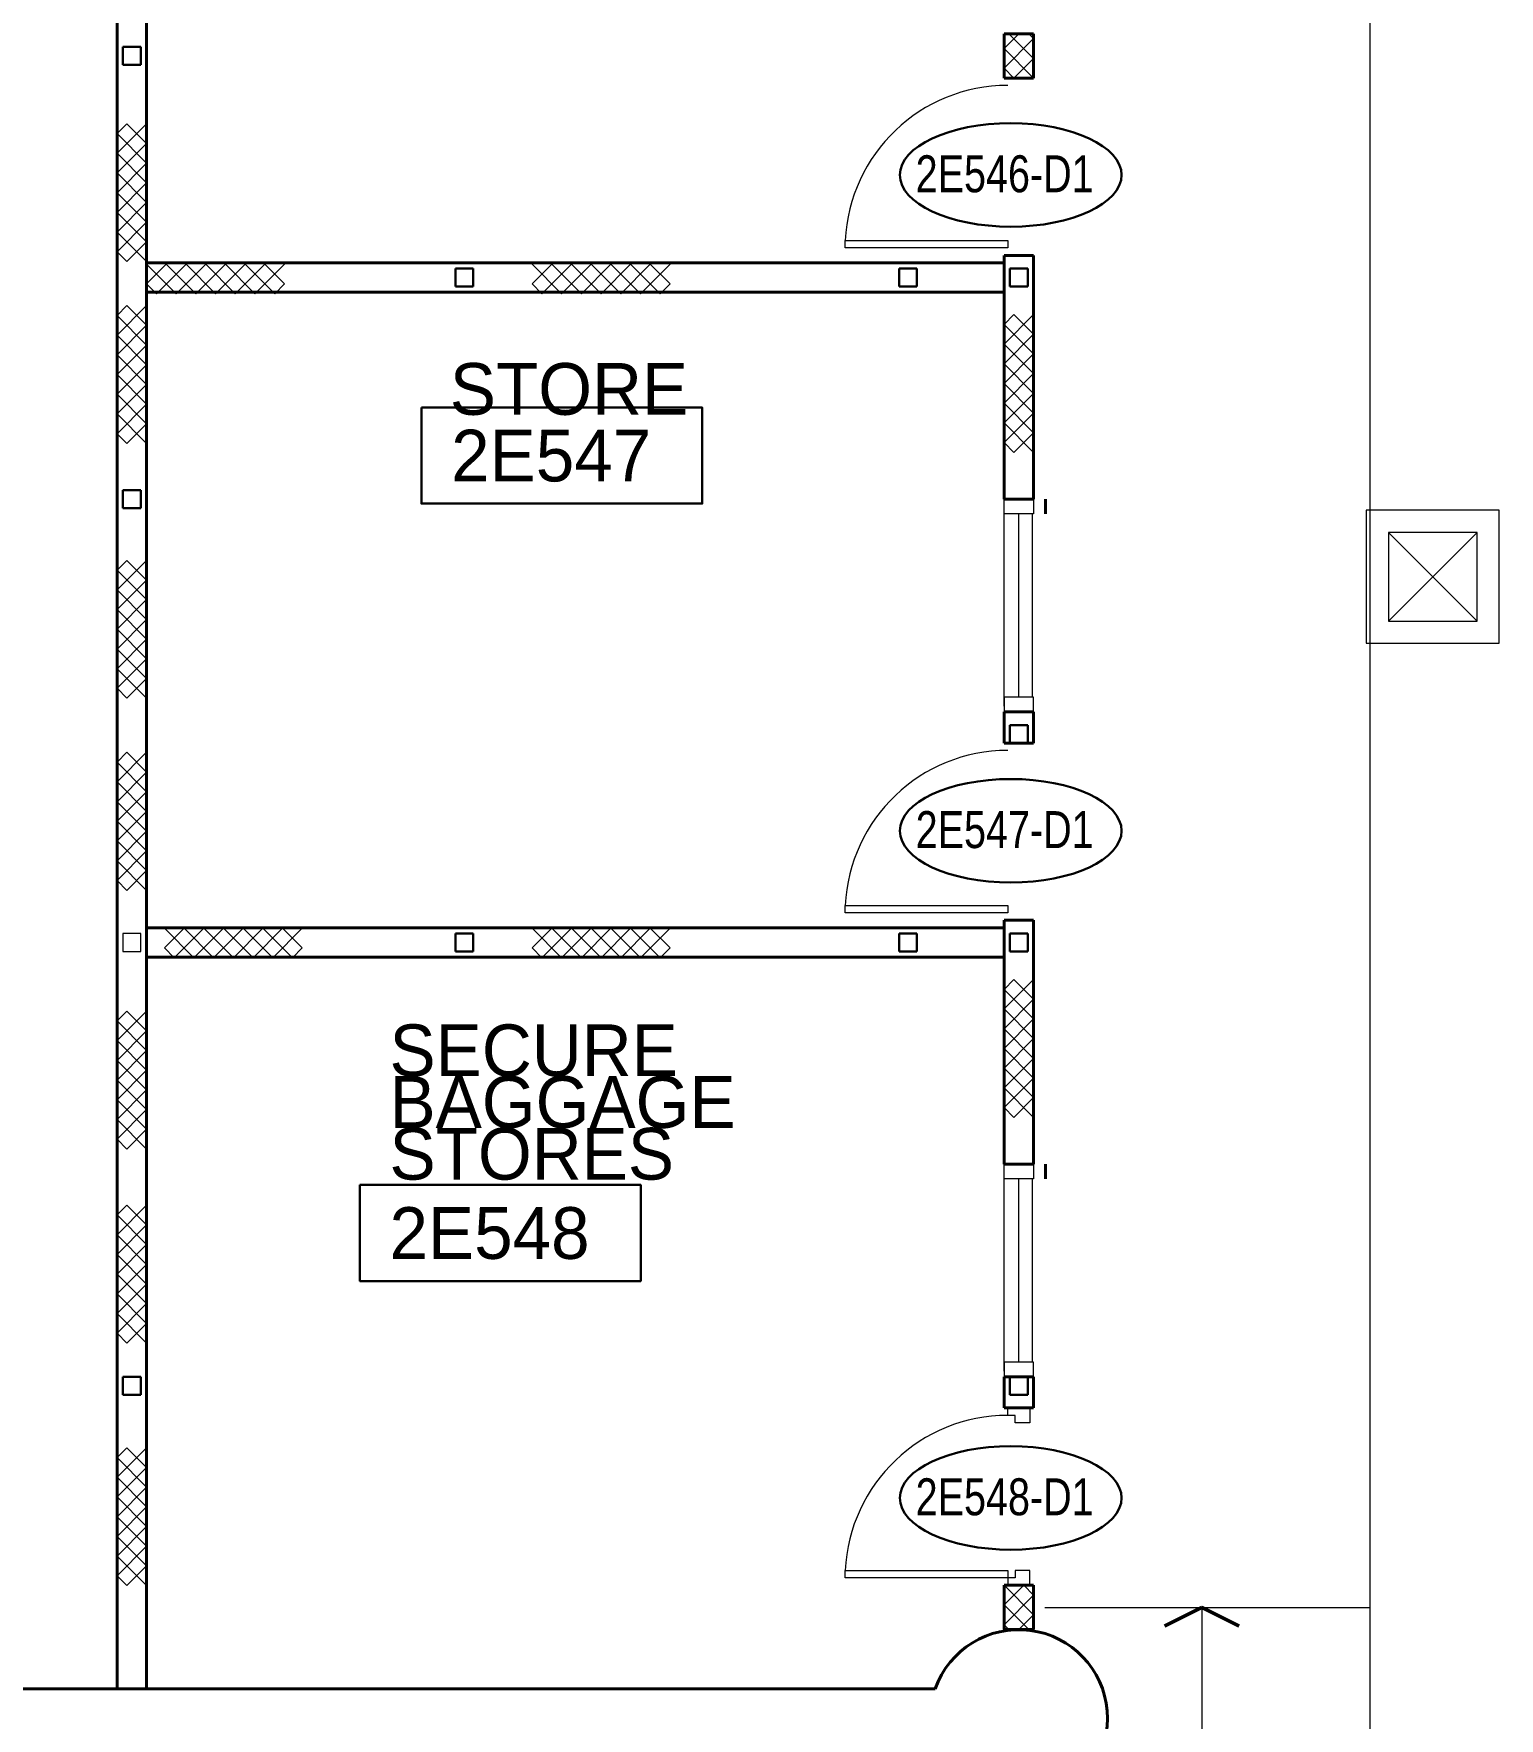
# Model space of a CAD drawing. Header units: metres. Extents: x 1807 to 3745, y 842 to 1968.
# Drawn here: x 3371.34 to 3381.25, y 1308 to 1319.4 of the extents above; entities that cross this region are included whole.
import ezdxf
from ezdxf.enums import TextEntityAlignment as Align

# ---------------------------------------------------------------- set-up
doc = ezdxf.new("R2010")
doc.units = ezdxf.units.M
doc.header["$MEASUREMENT"] = 0
doc.linetypes.add('DGN6', pattern=[18.248598, 0, -3.64972, 7.299439, -3.64972, 0, -3.64972])
doc.layers.get('0').update_dxf_attribs({"lineweight": 0})
for name, color, linetype, lineweight in [('Level 1', 7, 'Continuous', 0), ('Level 31', 7, 'Continuous', 0), ('Level 33', 7, 'Continuous', 0), ('Primary Door', 7, 'Continuous', 0), ('TRIRIGA DOOR BOX', 7, 'Continuous', 0)]:
    doc.layers.add(name, color=color, linetype=linetype, lineweight=lineweight)
doc.styles.add('Style-CHAR_FAST_FONT', font='CHAR_FAST_FONT.shx', dxfattribs={"height": 0.2})

# ---------------------------------------------------------------- blocks, each defined once
blk = doc.blocks.new('AnonymusCell_198')
at = {"layer": 'Primary Door', "color": 7, "linetype": 'Continuous', "lineweight": 30}
blk.add_ellipse((0, 0), major_axis=(0.75, 0), ratio=0.466667, dxfattribs=at)
at = {"layer": 'Primary Door', "color": 7, "linetype": 'Continuous', "lineweight": 30, "style": 'Style-CHAR_FAST_FONT', "width": 0.799986}
blk.add_text('2E546-D1', height=0.25, dxfattribs=at).set_placement((-0.643, 0.133), align=Align.TOP_LEFT)
blk = doc.blocks.new('AnonymusCell_236')
at = {"layer": 'Primary Door', "color": 7, "linetype": 'Continuous', "lineweight": 30}
blk.add_ellipse((0, 0), major_axis=(0.75, 0), ratio=0.466667, dxfattribs=at)
at = {"layer": 'Primary Door', "color": 7, "linetype": 'Continuous', "lineweight": 30, "style": 'Style-CHAR_FAST_FONT', "width": 0.799986}
blk.add_text('2E547-D1', height=0.25, dxfattribs=at).set_placement((-0.643, 0.133), align=Align.TOP_LEFT)
blk = doc.blocks.new('AnonymusCell_238')
at = {"layer": 'Primary Door', "color": 7, "linetype": 'Continuous', "lineweight": 30}
blk.add_ellipse((0, 0), major_axis=(0.75, 0), ratio=0.466667, dxfattribs=at)
at = {"layer": 'Primary Door', "color": 7, "linetype": 'Continuous', "lineweight": 30, "style": 'Style-CHAR_FAST_FONT', "width": 0.799986}
blk.add_text('2E548-D1', height=0.25, dxfattribs=at).set_placement((-0.643, 0.133), align=Align.TOP_LEFT)

msp = doc.modelspace()

# ---------------------------------------------------------------- linework, layer by layer
at = {"layer": 'Level 1', "color": 7, "linetype": 'Continuous', "lineweight": 40}
for p, q in [((3371.9, 1338.85), (3371.9, 1308.2)), ((3372.1, 1322.15), (3372.1, 1308.2)), ((3378.1, 1319.4), (3377.9, 1319.4)), ((3377.9, 1319.4), (3377.9, 1319.1)), ((3378.1, 1319.4), (3378.1, 1319.1)), ((3378.1, 1319.1), (3377.9, 1319.1)), ((3372.1, 1317.65), (3372.1, 1317.85)), ((3377.9, 1317.85), (3372.1, 1317.85)), ((3377.9, 1317.9), (3378.1, 1317.9)), ((3377.9, 1317.9), (3377.9, 1316.25)), ((3377.9, 1317.65), (3377.9, 1317.85)), ((3378.1, 1317.9), (3378.1, 1316.25)), ((3377.9, 1317.65), (3372.1, 1317.65)), ((3377.9, 1316.25), (3378.1, 1316.25)), ((3377.9, 1314.81), (3378.1, 1314.81)), ((3377.9, 1314.81), (3377.9, 1314.6)), ((3378.1, 1314.81), (3378.1, 1314.6)), ((3378.1, 1314.6), (3377.9, 1314.6)), ((3377.9, 1313.4), (3378.1, 1313.4)), ((3377.9, 1313.4), (3377.9, 1311.75)), ((3378.1, 1313.4), (3378.1, 1311.75)), ((3377.9, 1313.35), (3372.1, 1313.35)), ((3377.9, 1313.15), (3377.9, 1313.35)), ((3377.9, 1313.15), (3372.1, 1313.15)), ((3377.9, 1311.75), (3378.1, 1311.75)), ((3377.9, 1310.31), (3378.1, 1310.31)), ((3377.9, 1310.31), (3377.9, 1310.1)), ((3378.1, 1310.31), (3378.1, 1310.1)), ((3378.1, 1310.1), (3377.9, 1310.1)), ((3377.9, 1308.9), (3378.1, 1308.9)), ((3377.9, 1308.6), (3377.9, 1308.9)), ((3378.1, 1308.6), (3378.1, 1308.9)), ((3377.9, 1308.6), (3378.1, 1308.6)), ((3377.434, 1308.2), (3366.613, 1308.2)), ((3372.1, 1308.2), (3371.9, 1308.2))]:
    msp.add_line(p, q, dxfattribs=at)
at = {"layer": 'Level 1', "color": 7, "linetype": 'Continuous', "lineweight": 0}
for p, q in [((3380.375, 1332.75), (3380.375, 1307.25)), ((3377.9, 1319.3), (3378, 1319.4)), ((3378.1, 1319.367), (3377.9, 1319.167)), ((3378.1, 1319.233), (3377.933, 1319.4)), ((3378.067, 1319.4), (3378.1, 1319.367)), ((3378.1, 1319.1), (3377.9, 1319.3)), ((3377.967, 1319.1), (3378.1, 1319.233)), ((3377.9, 1319.167), (3377.967, 1319.1)), ((3372.1, 1318.791), (3371.9, 1318.591)), ((3371.9, 1318.724), (3371.967, 1318.791)), ((3371.967, 1318.791), (3372.1, 1318.658)), ((3372.1, 1318.524), (3371.9, 1318.724)), ((3372.1, 1318.658), (3371.9, 1318.458)), ((3371.9, 1318.591), (3372.1, 1318.391)), ((3371.9, 1318.324), (3372.1, 1318.524)), ((3371.9, 1318.458), (3372.1, 1318.258)), ((3372.1, 1318.391), (3371.9, 1318.191)), ((3372.1, 1318.124), (3371.9, 1318.324)), ((3372.1, 1318.258), (3371.9, 1318.058)), ((3371.9, 1318.191), (3372.1, 1317.991)), ((3371.9, 1317.924), (3372.1, 1318.124)), ((3371.9, 1318.058), (3372.1, 1317.858)), ((3372.1, 1317.991), (3371.967, 1317.858)), ((3376.825, 1317.95), (3376.825, 1318)), ((3376.825, 1318), (3377.925, 1318)), ((3377.925, 1318), (3377.925, 1317.95)), ((3371.967, 1317.858), (3371.9, 1317.924)), ((3372.1, 1317.84), (3372.3, 1317.64)), ((3372.1, 1317.707), (3372.233, 1317.84)), ((3372.367, 1317.84), (3372.167, 1317.64)), ((3372.233, 1317.84), (3372.433, 1317.64)), ((3372.3, 1317.64), (3372.5, 1317.84)), ((3372.567, 1317.64), (3372.367, 1317.84)), ((3372.433, 1317.64), (3372.633, 1317.84)), ((3372.5, 1317.84), (3372.7, 1317.64)), ((3372.767, 1317.84), (3372.567, 1317.64)), ((3372.633, 1317.84), (3372.833, 1317.64)), ((3372.7, 1317.64), (3372.9, 1317.84)), ((3372.967, 1317.64), (3372.767, 1317.84)), ((3372.833, 1317.64), (3373.033, 1317.84)), ((3372.9, 1317.84), (3373.033, 1317.707)), ((3374.707, 1317.84), (3374.907, 1317.64)), ((3374.707, 1317.707), (3374.841, 1317.84)), ((3374.974, 1317.84), (3374.774, 1317.64)), ((3374.841, 1317.84), (3375.041, 1317.64)), ((3374.907, 1317.64), (3375.107, 1317.84)), ((3375.174, 1317.64), (3374.974, 1317.84)), ((3375.041, 1317.64), (3375.241, 1317.84)), ((3375.107, 1317.84), (3375.307, 1317.64)), ((3375.374, 1317.84), (3375.174, 1317.64)), ((3375.241, 1317.84), (3375.441, 1317.64)), ((3375.307, 1317.64), (3375.507, 1317.84)), ((3375.574, 1317.64), (3375.374, 1317.84)), ((3375.441, 1317.64), (3375.641, 1317.84)), ((3375.507, 1317.84), (3375.641, 1317.707)), ((3377.925, 1317.95), (3376.825, 1317.95)), ((3372.167, 1317.64), (3372.1, 1317.707)), ((3373.033, 1317.707), (3372.967, 1317.64)), ((3374.774, 1317.64), (3374.707, 1317.707)), ((3375.641, 1317.707), (3375.574, 1317.64)), ((3372.1, 1317.56), (3371.9, 1317.36)), ((3371.9, 1317.493), (3371.967, 1317.56)), ((3371.967, 1317.56), (3372.1, 1317.427)), ((3377.967, 1317.5), (3377.9, 1317.433)), ((3377.9, 1317.3), (3378.1, 1317.5)), ((3378.1, 1317.366), (3377.967, 1317.5)), ((3372.1, 1317.293), (3371.9, 1317.493)), ((3372.1, 1317.427), (3371.9, 1317.227)), ((3377.9, 1317.433), (3378.1, 1317.233)), ((3371.9, 1317.36), (3372.1, 1317.16)), ((3371.9, 1317.093), (3372.1, 1317.293)), ((3377.9, 1317.166), (3378.1, 1317.366)), ((3378.1, 1317.1), (3377.9, 1317.3)), ((3371.9, 1317.227), (3372.1, 1317.027)), ((3372.1, 1317.16), (3371.9, 1316.96)), ((3378.1, 1317.233), (3377.9, 1317.033)), ((3378.1, 1316.966), (3377.9, 1317.166)), ((3372.1, 1316.893), (3371.9, 1317.093)), ((3377.9, 1316.9), (3378.1, 1317.1)), ((3372.1, 1317.027), (3371.9, 1316.827)), ((3371.9, 1316.96), (3372.1, 1316.76)), ((3377.9, 1317.033), (3378.1, 1316.833)), ((3377.9, 1316.766), (3378.1, 1316.966)), ((3371.9, 1316.693), (3372.1, 1316.893)), ((3371.9, 1316.827), (3372.1, 1316.627)), ((3378.1, 1316.7), (3377.9, 1316.9)), ((3378.1, 1316.833), (3377.9, 1316.633)), ((3372.1, 1316.76), (3371.967, 1316.627)), ((3378.1, 1316.566), (3377.9, 1316.766)), ((3371.967, 1316.627), (3371.9, 1316.693)), ((3377.9, 1316.633), (3377.967, 1316.566)), ((3377.967, 1316.566), (3378.1, 1316.7)), ((3377.9, 1316.25), (3378.1, 1316.25)), ((3377.9, 1316.15), (3377.9, 1316.25)), ((3378.1, 1316.25), (3378.1, 1316.15)), ((3377.9, 1314.85), (3377.9, 1316.15)), ((3378.1, 1316.15), (3377.9, 1316.15)), ((3378.093, 1314.91), (3378.093, 1316.15)), ((3381.25, 1316.175), (3380.35, 1316.175)), ((3380.35, 1316.175), (3380.35, 1315.275)), ((3381.25, 1315.275), (3381.25, 1316.175)), ((3380.5, 1315.425), (3381.1, 1316.025)), ((3381.1, 1315.425), (3380.5, 1316.025)), ((3372.1, 1315.836), (3371.9, 1315.636)), ((3371.9, 1315.77), (3371.967, 1315.836)), ((3371.967, 1315.836), (3372.1, 1315.703)), ((3372.1, 1315.57), (3371.9, 1315.77)), ((3372.1, 1315.703), (3371.9, 1315.503)), ((3371.9, 1315.636), (3372.1, 1315.436)), ((3371.9, 1315.37), (3372.1, 1315.57)), ((3371.9, 1315.503), (3372.1, 1315.303)), ((3372.1, 1315.436), (3371.9, 1315.236)), ((3372.1, 1315.17), (3371.9, 1315.37)), ((3372.1, 1315.303), (3371.9, 1315.103)), ((3371.9, 1315.236), (3372.1, 1315.036)), ((3380.35, 1315.275), (3381.25, 1315.275)), ((3371.9, 1314.97), (3372.1, 1315.17)), ((3371.9, 1315.103), (3372.1, 1314.903)), ((3372.1, 1315.036), (3371.967, 1314.903)), ((3371.967, 1314.903), (3371.9, 1314.97)), ((3378.1, 1314.91), (3377.9, 1314.91)), ((3377.9, 1314.91), (3377.9, 1314.81)), ((3378.1, 1314.81), (3378.1, 1314.91)), ((3377.9, 1314.81), (3378.1, 1314.81)), ((3372.1, 1314.537), (3371.9, 1314.337)), ((3371.9, 1314.47), (3371.967, 1314.537)), ((3371.967, 1314.537), (3372.1, 1314.403)), ((3372.1, 1314.27), (3371.9, 1314.47)), ((3372.1, 1314.403), (3371.9, 1314.203)), ((3371.9, 1314.337), (3372.1, 1314.137)), ((3371.9, 1314.07), (3372.1, 1314.27)), ((3371.9, 1314.203), (3372.1, 1314.003)), ((3372.1, 1314.137), (3371.9, 1313.937)), ((3372.1, 1313.87), (3371.9, 1314.07)), ((3372.1, 1314.003), (3371.9, 1313.803)), ((3371.9, 1313.937), (3372.1, 1313.737)), ((3371.9, 1313.67), (3372.1, 1313.87)), ((3371.9, 1313.803), (3372.1, 1313.603)), ((3372.1, 1313.737), (3371.967, 1313.603)), ((3371.967, 1313.603), (3371.9, 1313.67)), ((3376.825, 1313.45), (3376.825, 1313.5)), ((3376.825, 1313.5), (3377.925, 1313.5)), ((3377.925, 1313.45), (3376.825, 1313.45)), ((3377.925, 1313.5), (3377.925, 1313.45)), ((3372.22, 1313.347), (3372.42, 1313.147)), ((3372.22, 1313.213), (3372.353, 1313.347)), ((3372.487, 1313.347), (3372.287, 1313.147)), ((3372.353, 1313.347), (3372.553, 1313.147)), ((3372.42, 1313.147), (3372.62, 1313.347)), ((3372.687, 1313.147), (3372.487, 1313.347)), ((3372.553, 1313.147), (3372.753, 1313.347)), ((3372.62, 1313.347), (3372.82, 1313.147)), ((3372.887, 1313.347), (3372.687, 1313.147)), ((3372.753, 1313.347), (3372.953, 1313.147)), ((3372.82, 1313.147), (3373.02, 1313.347)), ((3373.087, 1313.147), (3372.887, 1313.347)), ((3372.953, 1313.147), (3373.153, 1313.347)), ((3373.02, 1313.347), (3373.153, 1313.213)), ((3374.707, 1313.347), (3374.907, 1313.147)), ((3374.707, 1313.213), (3374.841, 1313.347)), ((3374.974, 1313.347), (3374.774, 1313.147)), ((3374.841, 1313.347), (3375.041, 1313.147)), ((3374.907, 1313.147), (3375.107, 1313.347)), ((3375.174, 1313.147), (3374.974, 1313.347)), ((3375.041, 1313.147), (3375.241, 1313.347)), ((3375.107, 1313.347), (3375.307, 1313.147)), ((3375.374, 1313.347), (3375.174, 1313.147)), ((3375.241, 1313.347), (3375.441, 1313.147)), ((3375.307, 1313.147), (3375.507, 1313.347)), ((3375.574, 1313.147), (3375.374, 1313.347)), ((3375.441, 1313.147), (3375.641, 1313.347)), ((3375.507, 1313.347), (3375.641, 1313.213)), ((3372.287, 1313.147), (3372.22, 1313.213)), ((3373.153, 1313.213), (3373.087, 1313.147)), ((3374.774, 1313.147), (3374.707, 1313.213)), ((3375.641, 1313.213), (3375.574, 1313.147)), ((3377.967, 1313), (3377.9, 1312.933)), ((3377.9, 1312.8), (3378.1, 1313)), ((3378.1, 1312.866), (3377.967, 1313)), ((3377.9, 1312.933), (3378.1, 1312.733)), ((3377.9, 1312.666), (3378.1, 1312.866)), ((3372.1, 1312.786), (3371.9, 1312.586)), ((3371.9, 1312.719), (3371.967, 1312.786)), ((3372.1, 1312.519), (3371.9, 1312.719)), ((3371.967, 1312.786), (3372.1, 1312.652)), ((3378.1, 1312.6), (3377.9, 1312.8)), ((3378.1, 1312.733), (3377.9, 1312.533)), ((3372.1, 1312.652), (3371.9, 1312.452)), ((3378.1, 1312.466), (3377.9, 1312.666)), ((3377.9, 1312.4), (3378.1, 1312.6)), ((3371.9, 1312.586), (3372.1, 1312.386)), ((3371.9, 1312.319), (3372.1, 1312.519)), ((3377.9, 1312.533), (3378.1, 1312.333)), ((3371.9, 1312.452), (3372.1, 1312.252)), ((3372.1, 1312.386), (3371.9, 1312.186)), ((3377.9, 1312.266), (3378.1, 1312.466)), ((3378.1, 1312.2), (3377.9, 1312.4)), ((3372.1, 1312.119), (3371.9, 1312.319)), ((3378.1, 1312.333), (3377.9, 1312.133)), ((3378.1, 1312.066), (3377.9, 1312.266)), ((3372.1, 1312.252), (3371.9, 1312.052)), ((3371.9, 1312.186), (3372.1, 1311.986)), ((3377.967, 1312.066), (3378.1, 1312.2)), ((3371.9, 1311.919), (3372.1, 1312.119)), ((3371.9, 1312.052), (3372.1, 1311.852)), ((3377.9, 1312.133), (3377.967, 1312.066)), ((3371.967, 1311.852), (3371.9, 1311.919)), ((3372.1, 1311.986), (3371.967, 1311.852)), ((3377.9, 1311.75), (3378.1, 1311.75)), ((3377.9, 1311.65), (3377.9, 1311.75)), ((3378.1, 1311.75), (3378.1, 1311.65)), ((3377.9, 1310.35), (3377.9, 1311.65)), ((3378.1, 1311.65), (3377.9, 1311.65)), ((3378.093, 1310.41), (3378.093, 1311.65)), ((3372.1, 1311.472), (3371.9, 1311.272)), ((3371.9, 1311.406), (3371.967, 1311.472)), ((3371.967, 1311.472), (3372.1, 1311.339)), ((3372.1, 1311.206), (3371.9, 1311.406)), ((3372.1, 1311.339), (3371.9, 1311.139)), ((3371.9, 1311.272), (3372.1, 1311.072)), ((3371.9, 1311.006), (3372.1, 1311.206)), ((3371.9, 1311.139), (3372.1, 1310.939)), ((3372.1, 1311.072), (3371.9, 1310.872)), ((3372.1, 1310.806), (3371.9, 1311.006)), ((3372.1, 1310.939), (3371.9, 1310.739)), ((3371.9, 1310.872), (3372.1, 1310.672)), ((3371.9, 1310.606), (3372.1, 1310.806)), ((3371.9, 1310.739), (3372.1, 1310.539)), ((3372.1, 1310.672), (3371.967, 1310.539)), ((3371.967, 1310.539), (3371.9, 1310.606)), ((3378.1, 1310.41), (3377.9, 1310.41)), ((3377.9, 1310.41), (3377.9, 1310.31)), ((3378.1, 1310.31), (3378.1, 1310.41)), ((3377.9, 1310.31), (3378.1, 1310.31)), ((3377.925, 1310.1), (3378.075, 1310.1)), ((3377.925, 1310.05), (3377.925, 1310.1)), ((3378.075, 1310.1), (3378.075, 1310)), ((3377.975, 1310.05), (3377.925, 1310.05)), ((3377.975, 1310), (3377.975, 1310.05)), ((3378.075, 1310), (3377.975, 1310)), ((3372.1, 1309.831), (3371.9, 1309.631)), ((3371.9, 1309.764), (3371.967, 1309.831)), ((3372.1, 1309.564), (3371.9, 1309.764)), ((3371.967, 1309.831), (3372.1, 1309.698)), ((3372.1, 1309.698), (3371.9, 1309.498)), ((3371.9, 1309.631), (3372.1, 1309.431)), ((3371.9, 1309.364), (3372.1, 1309.564)), ((3371.9, 1309.498), (3372.1, 1309.298)), ((3372.1, 1309.431), (3371.9, 1309.231)), ((3372.1, 1309.164), (3371.9, 1309.364)), ((3372.1, 1309.298), (3371.9, 1309.098)), ((3371.9, 1309.231), (3372.1, 1309.031)), ((3371.9, 1308.964), (3372.1, 1309.164)), ((3371.9, 1309.098), (3372.1, 1308.898)), ((3371.967, 1308.898), (3371.9, 1308.964)), ((3372.1, 1309.031), (3371.967, 1308.898)), ((3376.825, 1308.95), (3376.825, 1309)), ((3376.825, 1309), (3377.925, 1309)), ((3377.925, 1308.95), (3376.825, 1308.95)), ((3377.925, 1309), (3377.925, 1308.95)), ((3377.975, 1308.95), (3377.925, 1308.95)), ((3377.925, 1308.95), (3377.925, 1308.9)), ((3378.075, 1309), (3377.975, 1309)), ((3377.975, 1309), (3377.975, 1308.95)), ((3378.075, 1308.9), (3378.075, 1309)), ((3377.9, 1308.9), (3378.1, 1308.7)), ((3378.033, 1308.9), (3377.9, 1308.767)), ((3377.925, 1308.9), (3378.075, 1308.9)), ((3378.1, 1308.833), (3378.033, 1308.9)), ((3377.9, 1308.633), (3378.1, 1308.833)), ((3377.9, 1308.767), (3378.067, 1308.6)), ((3378.175, 1308.75), (3380.375, 1308.75)), ((3379.238, 1308.75), (3379.238, 1307.25)), ((3377.933, 1308.6), (3377.9, 1308.633)), ((3378.1, 1308.7), (3378, 1308.6))]:
    msp.add_line(p, q, dxfattribs=at)
at = {"layer": 'Level 1', "color": 7, "linetype": 'Continuous', "lineweight": 13}
for p, q in [((3372.06, 1319.31), (3371.94, 1319.31)), ((3371.94, 1319.31), (3371.94, 1319.19)), ((3372.06, 1319.19), (3372.06, 1319.31)), ((3371.94, 1319.19), (3372.06, 1319.19)), ((3372.06, 1316.31), (3371.94, 1316.31)), ((3371.94, 1316.31), (3371.94, 1316.19)), ((3372.06, 1316.19), (3372.06, 1316.31)), ((3371.94, 1316.19), (3372.06, 1316.19)), ((3378, 1314.91), (3378, 1316.15)), ((3381.1, 1316.025), (3380.5, 1316.025)), ((3380.5, 1316.025), (3380.5, 1315.425)), ((3381.1, 1315.425), (3381.1, 1316.025)), ((3380.5, 1315.425), (3381.1, 1315.425)), ((3372.06, 1313.31), (3371.94, 1313.31)), ((3371.94, 1313.31), (3371.94, 1313.19)), ((3372.06, 1313.19), (3372.06, 1313.31)), ((3371.94, 1313.19), (3372.06, 1313.19)), ((3378, 1310.41), (3378, 1311.65)), ((3372.06, 1310.31), (3371.94, 1310.31)), ((3371.94, 1310.31), (3371.94, 1310.19)), ((3372.06, 1310.19), (3372.06, 1310.31)), ((3371.94, 1310.19), (3372.06, 1310.19))]:
    msp.add_line(p, q, dxfattribs=at)
at = {"layer": 'Level 1', "color": 7, "linetype": 'Continuous', "lineweight": 30}
for p, q in [((3371.94, 1319.31), (3372.06, 1319.31)), ((3371.94, 1319.19), (3371.94, 1319.31)), ((3372.06, 1319.31), (3372.06, 1319.19)), ((3372.06, 1319.19), (3371.94, 1319.19)), ((3374.31, 1317.81), (3374.19, 1317.81)), ((3374.19, 1317.81), (3374.19, 1317.69)), ((3374.31, 1317.69), (3374.31, 1317.81)), ((3377.31, 1317.81), (3377.19, 1317.81)), ((3377.19, 1317.81), (3377.19, 1317.69)), ((3377.31, 1317.69), (3377.31, 1317.81)), ((3378.06, 1317.81), (3377.94, 1317.81)), ((3377.94, 1317.81), (3377.94, 1317.69)), ((3378.06, 1317.69), (3378.06, 1317.81)), ((3374.19, 1317.69), (3374.31, 1317.69)), ((3377.19, 1317.69), (3377.31, 1317.69)), ((3377.94, 1317.69), (3378.06, 1317.69)), ((3371.94, 1316.31), (3372.06, 1316.31)), ((3371.94, 1316.19), (3371.94, 1316.31)), ((3372.06, 1316.31), (3372.06, 1316.19)), ((3372.06, 1316.19), (3371.94, 1316.19)), ((3378.06, 1314.72), (3377.94, 1314.72)), ((3377.94, 1314.72), (3377.94, 1314.6)), ((3378.06, 1314.6), (3378.06, 1314.72)), ((3377.94, 1314.6), (3378.06, 1314.6)), ((3374.31, 1313.31), (3374.19, 1313.31)), ((3374.19, 1313.31), (3374.19, 1313.19)), ((3374.31, 1313.19), (3374.31, 1313.31)), ((3377.31, 1313.31), (3377.19, 1313.31)), ((3377.19, 1313.31), (3377.19, 1313.19)), ((3377.31, 1313.19), (3377.31, 1313.31)), ((3378.06, 1313.31), (3377.94, 1313.31)), ((3377.94, 1313.31), (3377.94, 1313.19)), ((3378.06, 1313.19), (3378.06, 1313.31)), ((3374.19, 1313.19), (3374.31, 1313.19)), ((3377.19, 1313.19), (3377.31, 1313.19)), ((3377.94, 1313.19), (3378.06, 1313.19)), ((3371.94, 1310.31), (3372.06, 1310.31)), ((3371.94, 1310.19), (3371.94, 1310.31)), ((3372.06, 1310.31), (3372.06, 1310.19)), ((3378.06, 1310.31), (3377.94, 1310.31)), ((3377.94, 1310.31), (3377.94, 1310.19)), ((3378.06, 1310.19), (3378.06, 1310.31)), ((3372.06, 1310.19), (3371.94, 1310.19)), ((3377.94, 1310.19), (3378.06, 1310.19))]:
    msp.add_line(p, q, dxfattribs=at)
at = {"layer": 'Level 1', "color": 7, "linetype": 'DGN6', "lineweight": 40}
for p, q in [((3378.18, 1316.25), (3378.18, 1314.75)), ((3378.18, 1311.75), (3378.18, 1310.25))]:
    msp.add_line(p, q, dxfattribs=at)
at = {"layer": 'Level 1', "color": 7, "linetype": 'Continuous', "lineweight": 53}
for p, q in [((3379.238, 1308.75), (3378.985, 1308.624)), ((3379.49, 1308.624), (3379.238, 1308.75))]:
    msp.add_line(p, q, dxfattribs=at)
at = {"layer": 'Level 1', "color": 7, "linetype": 'Continuous', "lineweight": 0}
for centre in [(3377.925, 1317.95), (3377.925, 1313.45), (3377.925, 1308.95)]:
    msp.add_arc(centre, 1.1, 90, 177.3974, dxfattribs=at)
at = {"layer": 'Level 1', "color": 7, "linetype": 'Continuous', "lineweight": 40}
msp.add_arc((3378, 1308), 0.6, 286.9578, 160.5287, dxfattribs=at)
at = {"layer": 'TRIRIGA DOOR BOX', "color": 251, "linetype": 'Continuous', "lineweight": 30, "true_color": 0x555555}
for points in [[(3373.959, 1316.87), (3375.859, 1316.87), (3375.859, 1316.22), (3373.959, 1316.22)], [(3373.543, 1311.609), (3375.443, 1311.609), (3375.443, 1310.959), (3373.543, 1310.959)]]:
    msp.add_lwpolyline(points, close=True, dxfattribs=at)

# ---------------------------------------------------------------- block references
at = {"color": 7, "linetype": 'Continuous', "lineweight": 0}
for name, p in [('AnonymusCell_198', (3377.945, 1318.444)), ('AnonymusCell_236', (3377.945, 1314.006)), ('AnonymusCell_238', (3377.945, 1309.491))]:
    msp.add_blockref(name, p, dxfattribs=at)

# ---------------------------------------------------------------- texts
at = {"layer": 'Level 31', "color": 7, "linetype": 'Continuous', "lineweight": 30, "style": 'Style-CHAR_FAST_FONT'}
msp.add_text('STORE', height=0.35, dxfattribs=at).set_placement((3374.151, 1316.996), align=Align.MIDDLE_LEFT)
at = {"layer": 'Level 31', "color": 7, "linetype": 'Continuous', "lineweight": 30, "insert": (3373.743, 1312.168), "char_height": 0.35, "width": 2.54949, "attachment_point": 4, "line_spacing_factor": 0.6, "style": 'Style-CHAR_FAST_FONT'}
msp.add_mtext('SECURE\\PBAGGAGE\\PSTORES\\P', dxfattribs=at)
at = {"layer": 'Level 33', "color": 7, "linetype": 'Continuous', "lineweight": 13, "style": 'Style-CHAR_FAST_FONT'}
for s, p in [('2E547', (3374.16, 1316.545)), ('2E548', (3373.743, 1311.284))]:
    msp.add_text(s, height=0.35, dxfattribs=at).set_placement(p, align=Align.MIDDLE_LEFT)

doc.saveas('drawing.dxf')
